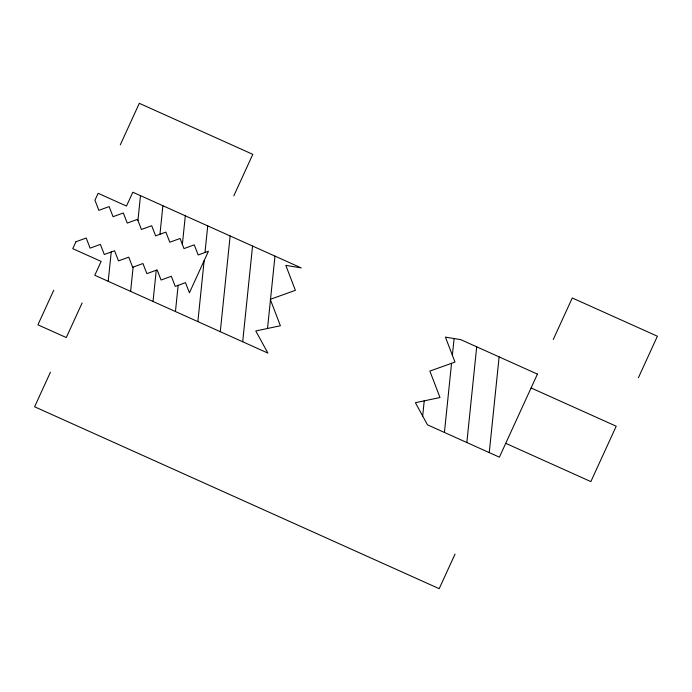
<?xml version="1.0" encoding="UTF-8"?>
<svg xmlns="http://www.w3.org/2000/svg" width="692" height="692" viewBox="0 0 692 692"><rect width="100%" height="100%" fill="white"/><g stroke="black" fill="none" stroke-linecap="round" stroke-linejoin="round"><path stroke-width="1.04" d="M108.203 281.298L111.23 251.992M130.624 291.375L133.124 267.103M137.933 220.445L140.485 195.654M153.036 301.452L156.254 270.226M159.956 234.268L162.897 205.732M175.448 311.53L178.147 285.338M182.368 244.414L185.318 215.809M197.869 321.607L204.149 260.625M204.988 252.502L207.73 225.886M220.281 331.684L230.142 235.963M242.693 341.762L252.554 246.041M267.519 328.484L274.975 256.118M422.665 416.022L424.231 400.85M444.428 432.457L451.547 363.309M452.378 355.29L454.099 338.552M466.841 442.534L476.702 346.813M489.253 452.611L499.122 356.89M53.751 290.207L37.913 324.816L66.285 337.566L82.132 302.958M120.296 144.844L139.308 103.316L252.805 154.342L233.792 195.871M50.447 372.175L34.6 406.784L439.195 588.684L455.042 554.076M553.263 339.495L572.275 297.967L657.4 336.234L638.387 377.771M531.084 387.952L616.209 426.22L590.864 481.597L505.74 443.33M75.938 241.75L72.764 248.67L101.136 261.429L94.804 275.278L267.882 353.084L255.789 330.958L280.39 325.768L270.269 299.333L295.38 290.329L285.813 265.365L301.21 267.916L132.829 192.212L126.489 206.052L98.117 193.302L94.942 200.222L98.87 210.333L109.137 206.597L113.055 216.708L123.323 212.98L127.241 223.083L137.509 219.355L141.436 229.467L151.695 225.73L155.622 235.842L165.881 232.114L169.808 242.226L180.067 238.489L183.994 248.601L194.253 244.864L198.18 254.976L208.439 251.248L189.426 292.777L185.508 282.665L175.24 286.401L171.322 276.29L161.054 280.018L157.136 269.906L146.868 273.643L142.941 263.531L132.682 267.268L128.755 257.156L118.496 260.884L114.569 250.772L104.31 254.509L100.383 244.397L90.124 248.134L86.197 238.022L75.938 241.75M537.424 374.113L499.399 457.17L427.483 424.836L415.39 402.709L439.991 397.519L429.87 371.085L454.981 362.08L445.423 337.116L460.811 339.668L537.424 374.113"/></g></svg>
